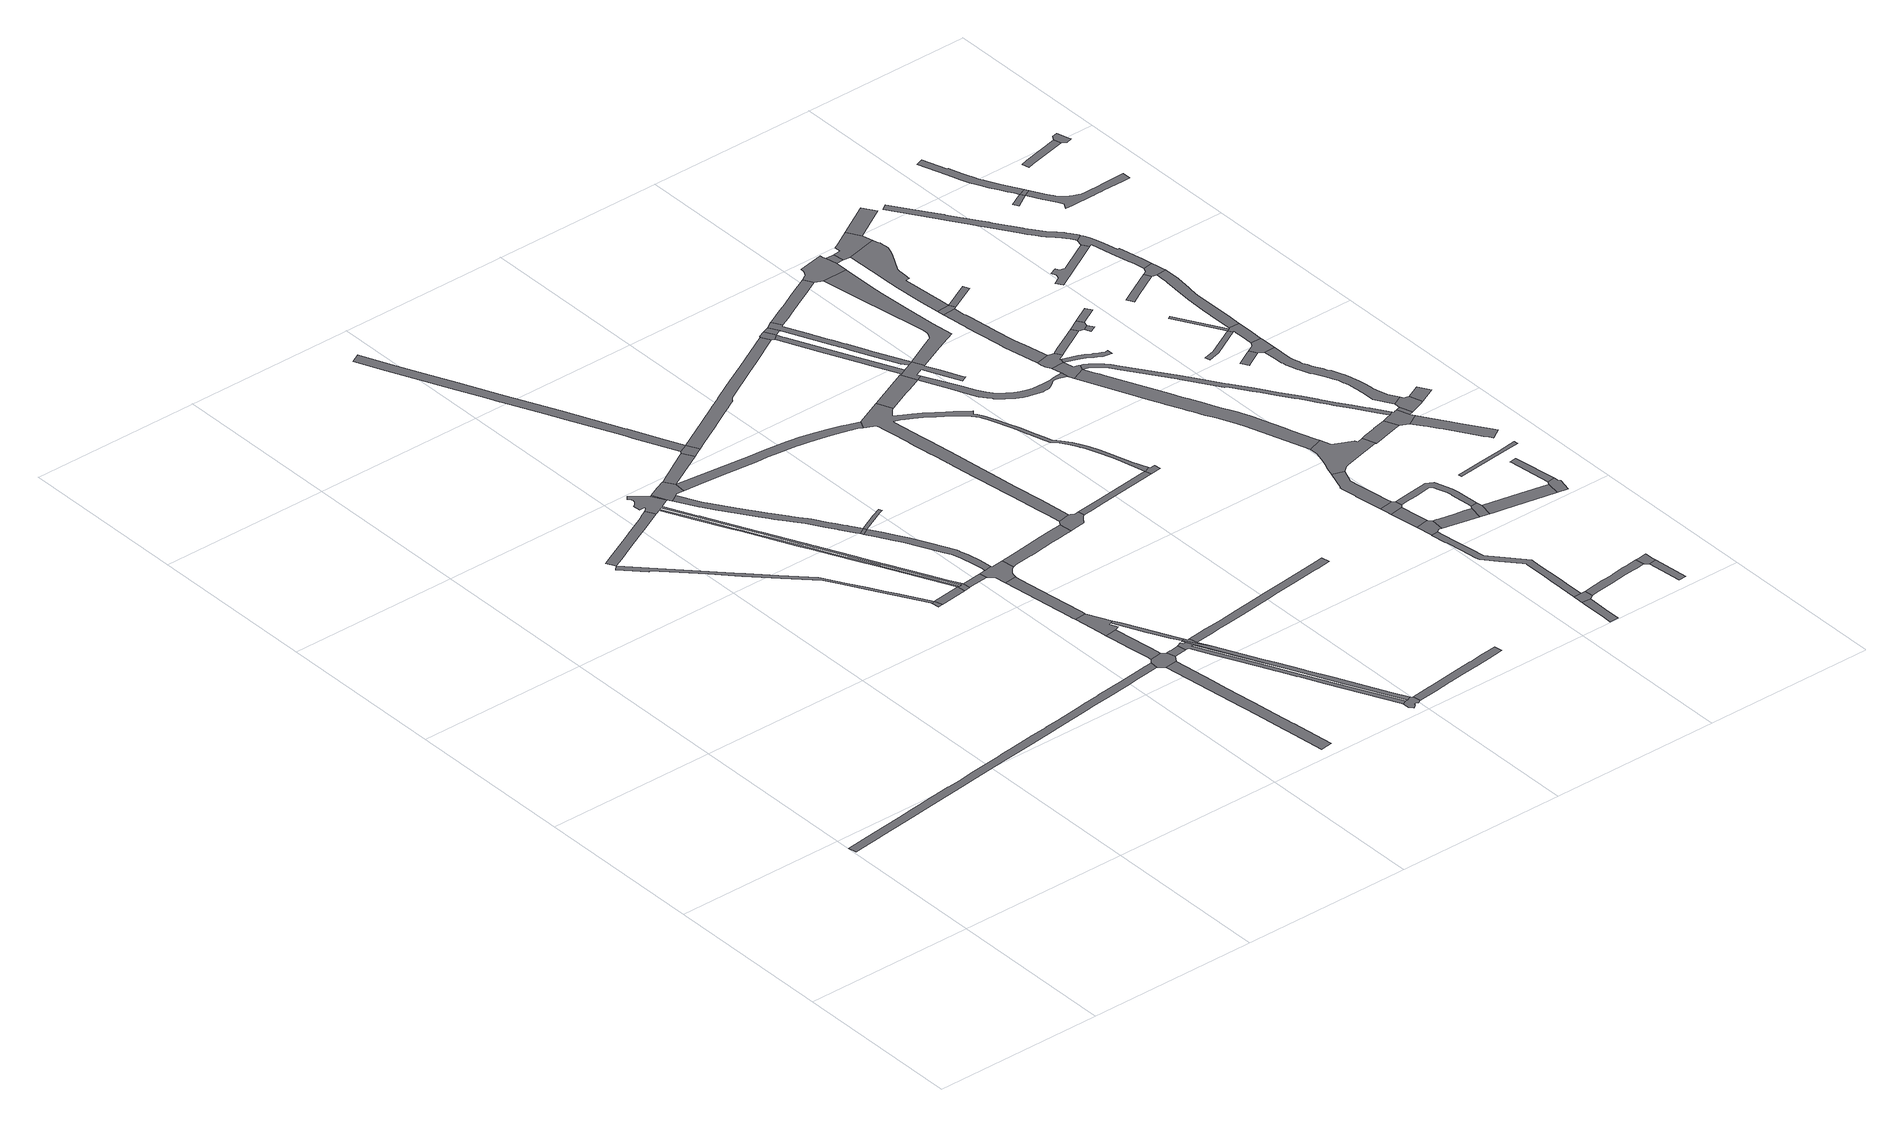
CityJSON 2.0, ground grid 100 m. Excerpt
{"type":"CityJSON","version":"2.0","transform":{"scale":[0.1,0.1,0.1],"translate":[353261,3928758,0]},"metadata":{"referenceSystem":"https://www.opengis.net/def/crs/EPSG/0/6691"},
"CityObjects":{
"road1":{"type":"Road","attributes":{"RoadStructureAttribute.sectionType":"1"},"geometry":[{"type":"MultiSurface","lod":"1","boundaries":[[[0,1,2,3,4,5,6,7,8,9,10,11,12,13,14,15,16,17,18,19,20,21,22,23,24,25,26,27,28,29,30,31,32,33,34,35,36,37,38,39,40,41,42,43,44,45,46,47,48,49]]]}]},
"road2":{"type":"Road","attributes":{"RoadStructureAttribute.sectionType":"1"},"geometry":[{"type":"MultiSurface","lod":"1","boundaries":[[[50,51,52,53,54,55,56,57,58,59,60,61,62,63,64,65,66]]]}]},
"road3":{"type":"Road","attributes":{"RoadStructureAttribute.sectionType":"1"},"geometry":[{"type":"MultiSurface","lod":"1","boundaries":[[[67,68,69,70,71,72,73,74,75,76,77,78,58,79,80,81,82,83,84,85,86,87,88,89,90,91,92,93]]]}]},
"road4":{"type":"Road","geometry":[{"type":"MultiSurface","lod":"1","boundaries":[[[93,94,95,96,67]]]}]},
"road5":{"type":"Road","geometry":[{"type":"MultiSurface","lod":"1","boundaries":[[[97,98,99,100]]]}]},
"road6":{"type":"Road","attributes":{"RoadStructureAttribute.sectionType":"1"},"geometry":[{"type":"MultiSurface","lod":"1","boundaries":[[[99,101,102,103,104,105,106,107,108,109,110,111,112,113,114,115,116,66,65,117,118,119,120,121,122,123,124,125,126,127,128,129,130,131,132,133,134,135,136,137,138,139,140,141,142,143,144,145,146,147,148,149,150,151,152,153,154,155,156,157,158,159,160,161,162,163,164,165,166,167,168,169,170,171,172,173,174,175,176,177,178,179,180,181,100]]]}]},
"road7":{"type":"Road","geometry":[{"type":"MultiSurface","lod":"1","boundaries":[[[182,183,98,97,184,185,186,187,188]]]}]},
"road8":{"type":"Road","attributes":{"RoadStructureAttribute.sectionType":"1"},"geometry":[{"type":"MultiSurface","lod":"1","boundaries":[[[96,189,190,130,67]]]}]},
"road9":{"type":"Road","attributes":{"RoadStructureAttribute.sectionType":"1"},"geometry":[{"type":"MultiSurface","lod":"1","boundaries":[[[191,192,193,194,195,196,197,198,199,200,201,202,203,204,205,206]]]}]},
"road10":{"type":"Road","attributes":{"RoadStructureAttribute.sectionType":"1"},"geometry":[{"type":"MultiSurface","lod":"1","boundaries":[[[207,208,209,210,211,212,213,214,215,216,217,218,219,220,221,222,223,224,225,226,227,185,184,228,229,230,231,232,233,234,235,236,237,238,239,240,241,242,243,244,245]]]}]},
"road11":{"type":"Road","geometry":[{"type":"MultiSurface","lod":"1","boundaries":[[[130,190,246,247,248,160,159,249,250,131]]]}]},
"road12":{"type":"Road","geometry":[{"type":"MultiSurface","lod":"1","boundaries":[[[251,252,253,0,49,200,199,254]]]}]},
"road13":{"type":"Road","attributes":{"RoadStructureAttribute.sectionType":"1"},"geometry":[{"type":"MultiSurface","lod":"1","boundaries":[[[255,256,257,258,259,253,252,260,261,262,263]]]}]},
"road14":{"type":"Road","attributes":{"RoadStructureAttribute.sectionType":"1"},"geometry":[{"type":"MultiSurface","lod":"1","boundaries":[[[264,265,266,248,247]]]}]},
"road15":{"type":"Road","attributes":{"RoadStructureAttribute.sectionType":"1"},"geometry":[{"type":"MultiSurface","lod":"1","boundaries":[[[267,268,269,270,271,272,273,182,188]]]}]},
"road16":{"type":"Road","geometry":[{"type":"MultiSurface","lod":"1","boundaries":[[[274,275,276,277,278,279,255,263,280]]]}]},
"road17":{"type":"Road","attributes":{"RoadStructureAttribute.sectionType":"1"},"geometry":[{"type":"MultiSurface","lod":"1","boundaries":[[[281,282,283,284,251,254,285,286]]]}]},
"road18":{"type":"Road","attributes":{"RoadStructureAttribute.sectionType":"1"},"geometry":[{"type":"MultiSurface","lod":"1","boundaries":[[[287,288,289,290,291,292,293,294,295,296,297,298,299,300,301,302,303,304,305,306,307,308,309,310,311,312,313]]]}]},
"road19":{"type":"Road","geometry":[{"type":"MultiSurface","lod":"1","boundaries":[[[245,244,314,315]]]}]},
"road20":{"type":"Road","attributes":{"RoadStructureAttribute.sectionType":"1"},"geometry":[{"type":"MultiSurface","lod":"1","boundaries":[[[277,316,317,318,319,320,321,322,323,324,325,326,327,278]]]}]},
"road21":{"type":"Road","attributes":{"RoadStructureAttribute.sectionType":"1"},"geometry":[{"type":"MultiSurface","lod":"1","boundaries":[[[314,328,329,330,331,332,333,334,335,336,337,338,339,340,341,342,343,344,345,346,347,348,349,350,315]]]}]},
"road22":{"type":"Road","attributes":{"RoadStructureAttribute.sectionType":"1"},"geometry":[{"type":"MultiSurface","lod":"1","boundaries":[[[351,352,353,354,355,276,275,356,357,358,359]]]}]},
"road23":{"type":"Road","geometry":[{"type":"MultiSurface","lod":"1","boundaries":[[[266,265,360,323,322,361,362,363,364,365,366,367,368,369,370,371,372,338,337]]]}]},
"road24":{"type":"Road","geometry":[{"type":"MultiSurface","lod":"1","boundaries":[[[351,373,374,375,376,377,352]]]}]},
"road25":{"type":"Road","geometry":[{"type":"MultiSurface","lod":"1","boundaries":[[[378,379,380,381,245,315]]]}]},
"road26":{"type":"Road","geometry":[{"type":"MultiSurface","lod":"1","boundaries":[[[312,268,267,382,383,313]]]}]},
"road27":{"type":"Road","attributes":{"RoadStructureAttribute.sectionType":"1"},"geometry":[{"type":"MultiSurface","lod":"1","boundaries":[[[384,385,386,387,388,389,390,391,392,393,394,395,396,397,398,399,281,286,400,401,402,403,404,405,406,407,408,409,410,411,412,413,414]]]}]},
"road28":{"type":"Road","attributes":{"RoadStructureAttribute.sectionType":"1"},"geometry":[{"type":"MultiSurface","lod":"1","boundaries":[[[394,415,416,417,418,419,420,421,422,423,424,425,373,351,426,427,428,395]]]}]},
"road29":{"type":"Road","geometry":[{"type":"MultiSurface","lod":"1","boundaries":[[[429,430,431,432,433,434,435,436,437,438,439,440,418,417,384,414]]]}]},
"road30":{"type":"Road","attributes":{"RoadStructureAttribute.sectionType":"1"},"geometry":[{"type":"MultiSurface","lod":"1","boundaries":[[[441,442,443,444,445,446,447,448,449,450,451,452,453,454,455,456,457,458,459,460,461,462,463,464,465,466,467,468,188,187]]]}]},
"road31":{"type":"Road","attributes":{"RoadStructureAttribute.sectionType":"1"},"geometry":[{"type":"MultiSurface","lod":"1","boundaries":[[[469,470,471,472,473,474,475,476,477,478,479,480,481,482,371,370]]]}]},
"road32":{"type":"Road","attributes":{"RoadStructureAttribute.sectionType":"1"},"geometry":[{"type":"MultiSurface","lod":"1","boundaries":[[[483,484,485,486,487,488,489,490,491,492,493,494,495,496,497,498,499,500,501,502,503,504,505,375,374]]]}]},
"road33":{"type":"Road","attributes":{"RoadStructureAttribute.sectionType":"1"},"geometry":[{"type":"MultiSurface","lod":"1","boundaries":[[[506,507,508,509,510,511,512,513,514,515,516,517,518,519,520,521,522,439,438]]]}]},
"road34":{"type":"Road","attributes":{"RoadStructureAttribute.sectionType":"1"},"geometry":[{"type":"MultiSurface","lod":"1","boundaries":[[[383,523,524,525,526,527,528,529,530,531,532,533,534,535,536,537,538,539,540,541,542,543,544,545,546,313]]]}]},
"road35":{"type":"Road","geometry":[{"type":"MultiSurface","lod":"1","boundaries":[[[547,548,549,550,551,478,477,552,553,554,555,556,557]]]}]},
"road36":{"type":"Road","attributes":{"RoadStructureAttribute.sectionType":"1"},"geometry":[{"type":"MultiSurface","lod":"1","boundaries":[[[558,559,560,561,562,563,564,547,557]]]}]},
"road37":{"type":"Road","attributes":{"RoadStructureAttribute.sectionType":"1"},"geometry":[{"type":"MultiSurface","lod":"1","boundaries":[[[565,566,567,568,569,570,571,572,573,574,575,576,577,578,579,580,581,582,583,584,585,586,587,588,589,590,591,592,593,594,595,596,597,457,456,598,599,600,601,602,603,604,605,606,607,608,609,610,611,612,613,614,615,616,617,618,619,620,621,622,623,624,625,626,627,551,550,628,629,630,631,632,633,634,635,636,637,638,639,640,641,642,643,644,645,646,647,648,649,650,651,652,653,654,655,656,657,658,659,660,661,662,663,664,665,666,667,668,562,669]]]}]},
"road38":{"type":"Road","geometry":[{"type":"MultiSurface","lod":"1","boundaries":[[[670,597,596,671,672,673,674,675]]]}]},
"road39":{"type":"Road","geometry":[{"type":"MultiSurface","lod":"1","boundaries":[[[676,677,537,536,678,679,680,681,682,683]]]}]},
"road40":{"type":"Road","geometry":[{"type":"MultiSurface","lod":"1","boundaries":[[[683,682,684,685]]]}]},
"road41":{"type":"Road","attributes":{"RoadStructureAttribute.sectionType":"1"},"geometry":[{"type":"MultiSurface","lod":"1","boundaries":[[[681,686,687,688,689,690,691,692,693,694,695,682]]]}]},
"road42":{"type":"Road","geometry":[{"type":"MultiSurface","lod":"1","boundaries":[[[562,561,696,697,698,669]]]}]},
"road43":{"type":"Road","attributes":{"RoadStructureAttribute.sectionType":"1"},"geometry":[{"type":"MultiSurface","lod":"1","boundaries":[[[699,700,701,702,703,704,705,706,707,708,709,710,711,712,713,714,715,716,717,718,719,720,721,722,723,685,684]]]}]},
"road44":{"type":"Road","geometry":[{"type":"MultiSurface","lod":"1","boundaries":[[[674,724,725,726,727,728,729,730,731,732,733,711,710,734,735,691,690,675]]]}]},
"road45":{"type":"Road","attributes":{"RoadStructureAttribute.sectionType":"1"},"geometry":[{"type":"MultiSurface","lod":"1","boundaries":[[[736,737,738,739,740,741,742]]]}]},
"road46":{"type":"Road","attributes":{"RoadStructureAttribute.sectionType":"1"},"geometry":[{"type":"MultiSurface","lod":"1","boundaries":[[[743,744,745,746,747,748,749,750,751,752,753,754,755,756,757,758,759,760,761,762,763,764,765,766,767,768,769,770,771,772,773,774,775,776,777,778,779,780,781,782,783,784,785,786,724,674]]]}]},
"road47":{"type":"Road","attributes":{"RoadStructureAttribute.sectionType":"1"},"geometry":[{"type":"MultiSurface","lod":"1","boundaries":[[[787,788,789,790,791,723,722,792,793,794,795,796,797,798]]]}]},
"road48":{"type":"Road","geometry":[{"type":"MultiSurface","lod":"1","boundaries":[[[799,800,801,802,803,736,742,804]]]}]},
"road49":{"type":"Road","attributes":{"RoadStructureAttribute.sectionType":"1"},"geometry":[{"type":"MultiSurface","lod":"1","boundaries":[[[805,806,807,808,809,810,811,812,813,814,815,816,817,818,819,801,800,820,821,822,823,824,825,826,827,828,829,830,831,832,833]]]}]},
"road50":{"type":"Road","geometry":[{"type":"MultiSurface","lod":"1","boundaries":[[[834,835,833,832,836,837,838,839]]]}]},
"road51":{"type":"Road","attributes":{"RoadStructureAttribute.sectionType":"1"},"geometry":[{"type":"MultiSurface","lod":"1","boundaries":[[[840,841,834,839,842,843]]]}]},
"road52":{"type":"Road","geometry":[{"type":"MultiSurface","lod":"1","boundaries":[[[844,840,843,845,846,847,848]]]}]},
"road53":{"type":"Road","attributes":{"RoadStructureAttribute.sectionType":"1"},"geometry":[{"type":"MultiSurface","lod":"1","boundaries":[[[849,850,851,852,853,854,855,856,857,858,859,860,861,862,863,711,733,864,865,866,867,868,869,870,871,872,873,874,875]]]}]},
"road54":{"type":"Road","attributes":{"RoadStructureAttribute.sectionType":"1"},"geometry":[{"type":"MultiSurface","lod":"1","boundaries":[[[847,876,877,878,879,880,881,882,883,884,885,886,887,888,889,848]]]}]},
"road55":{"type":"Road","attributes":{"RoadStructureAttribute.sectionType":"1"},"geometry":[{"type":"MultiSurface","lod":"1","boundaries":[[[890,891,892,893,894,895,896,897,898,899,900,901,902,903,904,799,804]]]}]},
"road56":{"type":"Road","attributes":{"function":"3","RoadStructureAttribute.sectionType":"1"},"geometry":[{"type":"MultiSurface","lod":"1","boundaries":[[[905,906,907,908,909,838,837,910,911]]]}]},
"road57":{"type":"Road","geometry":[{"type":"MultiSurface","lod":"1","boundaries":[[[912,913,914,915,916,917,918,919,920,921]]]}]},
"road58":{"type":"Road","attributes":{"RoadStructureAttribute.sectionType":"1"},"geometry":[{"type":"MultiSurface","lod":"1","boundaries":[[[922,923,924,925,926,927,928,929,930,846,845,931,932,933,934,935,936,937,938,939,940]]]}]},
"road59":{"type":"Road","geometry":[{"type":"MultiSurface","lod":"1","boundaries":[[[941,942,943,944,945,946,947,948,949,950,951,952,798,797,849,875]]]}]},
"road60":{"type":"Road","attributes":{"RoadStructureAttribute.sectionType":"1"},"geometry":[{"type":"MultiSurface","lod":"1","boundaries":[[[953,954,955,956,957,958,959,960,961,962,963,964,965,966,967,968,969,970,971,972,973,974,912,921]]]}]},
"road61":{"type":"Road","geometry":[{"type":"MultiSurface","lod":"1","boundaries":[[[922,940,905,911,975,976,977]]]}]},
"road62":{"type":"Road","geometry":[{"type":"MultiSurface","lod":"1","boundaries":[[[978,979,980,916,981,982,983,984,985,986,987,988,989,990,991,992,993,994,995,996,997,998,917,916,915,999,770,769,1000,1001,1002]]]}]},
"road63":{"type":"Road","geometry":[{"type":"MultiSurface","lod":"1","boundaries":[[[962,1003,1004,1005,963]]]}]},
"road64":{"type":"Road","geometry":[{"type":"MultiSurface","lod":"1","boundaries":[[[1006,1007,1008,1009,883,882,1010,1011,1012,1013,1014,1015,1016,1017,1018,1019,1020,1021,1022,1023,1024]]]}]},
"road65":{"type":"Road","attributes":{"RoadStructureAttribute.sectionType":"1"},"geometry":[{"type":"MultiSurface","lod":"1","boundaries":[[[1025,1026,1027,943,942]]]}]},
"road66":{"type":"Road","geometry":[{"type":"MultiSurface","lod":"1","boundaries":[[[1028,1029,1030,1031,1032,1033]]]}]},
"road67":{"type":"Road","geometry":[{"type":"MultiSurface","lod":"1","boundaries":[[[1034,1035,896,895,1028,1033,1036]]]}]},
"road68":{"type":"Road","attributes":{"RoadStructureAttribute.sectionType":"1"},"geometry":[{"type":"MultiSurface","lod":"1","boundaries":[[[1037,1038,1039,1040,1041,1042,920,919]]]}]},
"road69":{"type":"Road","attributes":{"RoadStructureAttribute.sectionType":"1"},"geometry":[{"type":"MultiSurface","lod":"1","boundaries":[[[1043,1044,1045,1046,1047,1048,1049,1050,1051,1052,1053,1054,1055,1056,1057,1058,1059,1060,1061,1062,1063,1064,1065,1066,1067,1068,1005,1004]]]}]},
"road70":{"type":"Road","geometry":[{"type":"MultiSurface","lod":"1","boundaries":[[[1003,1069,1070,1004]]]}]},
"road71":{"type":"Road","attributes":{"RoadStructureAttribute.sectionType":"1"},"geometry":[{"type":"MultiSurface","lod":"1","boundaries":[[[1001,1000,1071,1072,1073,1074,1075,1076,1077,1078,1079,1080,1081,1082,1083,1084,1024,1023,1085,1086,1087,1088,1089,1090,1091,1092,1093,1094,1095,1096,1097,1098,1099,1100,1101,1102,1103,1104,1105,1001,1106,1107,1108,1109,1110,1111,1112,1113,1114,1115,1116,1117,1118,1119,1120,1121,1122,1123,1124,1125,1126,1127,1128,1129,1130,1131,1132,1133,1134,1135,1136,1137,1138,1139,1140,1141,1142,1143,1144,1145,1146,1147,1148,1149,1150,1151,1152,1153,1154,1155,1156,1157,1158,1002]]]}]},
"road72":{"type":"Road","attributes":{"function":"3","RoadStructureAttribute.sectionType":"1"},"geometry":[{"type":"MultiSurface","lod":"1","boundaries":[[[976,1159,1160,1161,1162,1163,1164,1165,977]]]}]},
"road73":{"type":"Road","geometry":[{"type":"MultiSurface","lod":"1","boundaries":[[[1025,1062,1061,1166,1167,1168,1169,1170,1026]]]}]},
"road74":{"type":"Road","geometry":[{"type":"MultiSurface","lod":"1","boundaries":[[[1039,1171,1172,1173,1174,1040]]]}]},
"road75":{"type":"Road","geometry":[{"type":"MultiSurface","lod":"1","boundaries":[[[1175,1176,1172,1171]]]}]},
"road76":{"type":"Road","attributes":{"RoadStructureAttribute.sectionType":"1"},"geometry":[{"type":"MultiSurface","lod":"1","boundaries":[[[1016,1177,1178,1179,1180,1181,1182,1017]]]}]},
"road77":{"type":"Road","attributes":{"RoadStructureAttribute.sectionType":"1"},"geometry":[{"type":"MultiSurface","lod":"1","boundaries":[[[1183,1184,1174,1173]]]}]},
"road78":{"type":"Road","geometry":[{"type":"MultiSurface","lod":"1","boundaries":[[[1185,1163,1162,1186,1187,1188,1189]]]}]},
"road79":{"type":"Road","attributes":{"RoadStructureAttribute.sectionType":"1"},"geometry":[{"type":"MultiSurface","lod":"1","boundaries":[[[1190,1191,1192,1193,1194,1195,1196,1197]]]}]},
"road80":{"type":"Road","attributes":{"RoadStructureAttribute.sectionType":"1"},"geometry":[{"type":"MultiSurface","lod":"1","boundaries":[[[1198,1167,1166,1199]]]}]},
"road81":{"type":"Road","attributes":{"RoadStructureAttribute.sectionType":"1"},"geometry":[{"type":"MultiSurface","lod":"1","boundaries":[[[1200,1201,1202,1203,1185,1189]]]}]},
"road82":{"type":"Road","geometry":[{"type":"MultiSurface","lod":"1","boundaries":[[[1204,1205,1206,1207,1208,1135,1134,1209,1210,1179,1178,1211]]]}]},
"road83":{"type":"Road","geometry":[{"type":"MultiSurface","lod":"1","boundaries":[[[1212,1213,1214,1215,1216,1217]]]}]},
"road84":{"type":"Road","attributes":{"RoadStructureAttribute.sectionType":"1"},"geometry":[{"type":"MultiSurface","lod":"1","boundaries":[[[1218,1219,1220,1221,1222,1223]]]}]},
"road85":{"type":"Road","attributes":{"RoadStructureAttribute.sectionType":"1"},"geometry":[{"type":"MultiSurface","lod":"1","boundaries":[[[1224,1225,1206,1205,1226,1227]]]}]},
"road86":{"type":"Road","attributes":{"RoadStructureAttribute.sectionType":"1"},"geometry":[{"type":"MultiSurface","lod":"1","boundaries":[[[1228,1229,1230,1231,1232,1233,1234,1235,1236,1237,1238,1239,1240,1241,1204,1211]]]}]},
"road87":{"type":"Road","attributes":{"RoadStructureAttribute.sectionType":"1"},"geometry":[{"type":"MultiSurface","lod":"1","boundaries":[[[1242,1243,1244,1245,1246,1247,1248,1249,1250,1251,1252,1253,1254,1255,1256,1257,1258,1259,1260,1261,1262,1263,1264,1265,1266,1267,1268,1269,1270,1271,1272,1273,1274,1275,1276,1277,1278,1279,1280,1281,1282,1283,1284,1285,1286,1287,1288,1289,1290,1291,1292,1293]]]}]},
"road88":{"type":"Road","geometry":[{"type":"MultiSurface","lod":"1","boundaries":[[[1292,1294,1295,1296,1297,1212,1217,1293]]]}]},
"road89":{"type":"Road","geometry":[{"type":"MultiSurface","lod":"1","boundaries":[[[1226,1298,1299,1300,1301,1302,1303,1266,1265,1304,1227]]]}]},
"road90":{"type":"Road","attributes":{"RoadStructureAttribute.sectionType":"1"},"geometry":[{"type":"MultiSurface","lod":"1","boundaries":[[[1305,1306,1307,1308,1309,1223]]]}]},
"road91":{"type":"Road","geometry":[{"type":"MultiSurface","lod":"1","boundaries":[[[1310,1311,1312,1313,1305,1223,1222,1314,1315,1316,1296,1295]]]}]},
"road92":{"type":"Road","attributes":{"RoadStructureAttribute.sectionType":"1"},"geometry":[{"type":"MultiSurface","lod":"1","boundaries":[[[1317,1318,1319,1320,1321,1322,1323,1324,1325,1326,1327,1328]]]}]},
"road93":{"type":"Road","attributes":{"RoadStructureAttribute.sectionType":"1"},"geometry":[{"type":"MultiSurface","lod":"1","boundaries":[[[1329,1330,1331,1332,1333,1334]]]}]},
"road94":{"type":"Road","attributes":{"RoadStructureAttribute.sectionType":"1"},"geometry":[{"type":"MultiSurface","lod":"1","boundaries":[[[1335,1336,1302,1301,1337,1338]]]}]},
"road95":{"type":"Road","attributes":{"RoadStructureAttribute.sectionType":"1"},"geometry":[{"type":"MultiSurface","lod":"1","boundaries":[[[1339,1340,1341,1342,1343,1344,1345,1346,1347,1348,1349,1350,1351,1352,1353,1354,1355,1356,1357,1358,1359,1360,1361,1362,1363,1364,1365,1366,1367,1368,1369,1370,1371,1372,1373,1374,1375,1376,1377,1378,1379,1380,1381,1382,1383,1384]]]}]},
"road96":{"type":"Road","attributes":{"RoadStructureAttribute.sectionType":"1"},"geometry":[{"type":"MultiSurface","lod":"1","boundaries":[[[1385,1386,1387,1388,1389,1390,1391,1392,1313,1312,1393,1394,1395,1396,1397,1398,1399,1400,1401,1402,1403]]]}]},
"road97":{"type":"Road","geometry":[{"type":"MultiSurface","lod":"1","boundaries":[[[1404,1405,1406,1407,1408,1329,1334,1385,1403]]]}]},
"road98":{"type":"Road","geometry":[{"type":"MultiSurface","lod":"1","boundaries":[[[1361,1317,1328,1409,1410,1411,1412,1413,1407,1406,1414,1415,1416,1417,1418,1419,1420,1421,1422,1362]]]}]},
"road99":{"type":"Road","attributes":{"RoadStructureAttribute.sectionType":"1"},"geometry":[{"type":"MultiSurface","lod":"1","boundaries":[[[1423,1424,1425,1426,1427,1428,1429,1430,1431,1432,1433,1434,1435,1436,1437,1438,1439,1440,1441,1442,1443,1444,1445]]]}]},
"road100":{"type":"Road","geometry":[{"type":"MultiSurface","lod":"1","boundaries":[[[1446,1434,1433,1447]]]}]},
"road101":{"type":"Road","attributes":{"RoadStructureAttribute.sectionType":"1"},"geometry":[{"type":"MultiSurface","lod":"1","boundaries":[[[1448,1449,1450,1451,1452,1453,1454,1455,1456,1457,1458,1459,1460,1461,1462,1463,1446,1447,1433,1464,1465,1447,1466,1467,1468,1469,1470,1471,1472,1473,1474,1475,1476,1477,1478,1479]]]}]},
"road102":{"type":"Road","attributes":{"RoadStructureAttribute.sectionType":"1"},"geometry":[{"type":"MultiSurface","lod":"1","boundaries":[[[1480,1481,1482,1483,1484,1485]]]}]},
"road103":{"type":"Road","geometry":[{"type":"MultiSurface","lod":"1","boundaries":[[[1484,1486,1487,1488,1489,1490,1491,1485]]]}]}
},
"vertices":[
[2202,1197,0],[2141,1190,0],[2131,1189,0],[1993,1170,0],[1819,1149,0],[1817,1149,0],[1713,1135,0],[1709,1134,0],[1639,1125,0],[1581,1118,0],[1556,1115,0],[1539,1112,0],[1441,1100,0],[1439,1100,0],[1340,1088,0],[1175,1067,0],[1168,1066,0],[1114,1059,0],[1094,1056,0],[913,1033,0],[806,1019,0],[731,1010,0],[729,1010,0],[551,987,0],[519,983,0],[463,976,0],[372,965,0],[186,940,0],[110,930,0],[5,917,0],[12,869,0],[191,892,0],[195,893,0],[381,917,0],[561,940,0],[742,963,0],[922,986,0],[1102,1009,0],[1120,1011,0],[1282,1032,0],[1459,1054,0],[1480,1057,0],[1705,1085,0],[1722,1087,0],[1819,1100,0],[1827,1101,0],[1999,1123,0],[2066,1132,0],[2122,1140,0],[2198,1148,0],
[1080,3808,0],[1071,3803,0],[955,3744,0],[950,3742,0],[908,3721,0],[829,3681,0],[716,3625,0],[682,3608,0],[707,3557,0],[765,3585,0],[858,3632,0],[970,3688,0],[1033,3720,0],[1099,3752,0],[1112,3759,0],[1150,3778,0],[1122,3833,0],
[1721,2303,0],[1621,2475,0],[1592,2526,0],[1544,2610,0],[1482,2716,0],[1420,2825,0],[1413,2836,0],[1272,2978,0],[1155,3095,0],[1146,3105,0],[970,3286,0],[821,3441,0],[682,3532,0],[798,3412,0],[805,3417,0],[910,3310,0],[1011,3208,0],[1129,3086,0],[1130,3085,0],[1266,2947,0],[1376,2835,0],[1396,2819,0],[1407,2810,0],[1461,2717,0],[1534,2590,0],[1700,2301,0],[1702,2297,0],
[1707,2253,0],[1734,2257,0],[1735,2257,0],
[1272,3839,0],[1235,3918,0],[1230,3915,0],[1270,3838,0],
[1139,3988,0],[1123,3968,0],[1136,3952,0],[1139,3942,0],[1138,3928,0],[1128,3916,0],[1117,3906,0],[1116,3906,0],[1109,3903,0],[1112,3858,0],[1138,3860,0],[1142,3859,0],[1144,3857,0],[1144,3850,0],[1141,3846,0],[1130,3837,0],[1183,3795,0],[1274,3605,0],[1340,3468,0],[1358,3429,0],[1375,3395,0],[1420,3302,0],[1434,3274,0],[1514,3106,0],[1545,3042,0],[1593,2940,0],[1598,2930,0],[1650,2823,0],[1704,2714,0],[1891,2324,0],[1903,2328,0],[1715,2714,0],[1713,2718,0],[1656,2834,0],[1607,2934,0],[1602,2944,0],[1559,3036,0],[1526,3103,0],[1442,3278,0],[1427,3311,0],[1384,3400,0],[1367,3434,0],[1348,3472,0],[1283,3609,0],[1192,3799,0],[1205,3805,0],[1286,3637,0],[1295,3619,0],[1436,3323,0],[1437,3321,0],[1539,3108,0],[1543,3101,0],[1546,3093,0],[1567,3049,0],[1578,3027,0],[1663,2848,0],[1672,2830,0],[1728,2714,0],[1915,2329,0],[1926,2334,0],[1890,2409,0],[1845,2504,0],[1743,2713,0],[1737,2725,0],[1723,2753,0],[1687,2829,0],[1684,2836,0],[1671,2863,0],[1597,3018,0],[1579,3054,0],[1569,3075,0],[1557,3100,0],[1546,3123,0],[1451,3322,0],[1449,3327,0],[1445,3334,0],[1309,3618,0],[1306,3625,0],[1305,3627,0],[1298,3642,0],[1216,3811,0],
[1357,3973,0],[1301,3949,0],[1285,3815,0],[1332,3842,0],[1340,3849,0],[1387,3845,0],[1392,3914,0],
[1755,2259,0],[1897,2277,0],
[2435,81,0],[2404,335,0],[2404,336,0],[2381,517,0],[2370,603,0],[2367,621,0],[2346,783,0],[2335,884,0],[2305,1126,0],[2235,1120,0],[2299,610,0],[2301,592,0],[2311,514,0],[2329,375,0],[2344,256,0],[2366,73,0],
[1819,3083,0],[1815,3090,0],[1802,3109,0],[1781,3143,0],[1762,3173,0],[1713,3249,0],[1704,3263,0],[1675,3302,0],[1654,3331,0],[1646,3341,0],[1592,3414,0],[1591,3416,0],[1581,3431,0],[1555,3470,0],[1546,3482,0],[1525,3513,0],[1498,3551,0],[1497,3553,0],[1409,3691,0],[1399,3706,0],[1388,3726,0],[1356,3689,0],[1365,3673,0],[1366,3672,0],[1372,3661,0],[1402,3616,0],[1473,3508,0],[1525,3432,0],[1556,3387,0],[1571,3367,0],[1609,3315,0],[1630,3286,0],[1667,3237,0],[1723,3147,0],[1756,3095,0],[1761,3087,0],[1806,3015,0],[1819,2995,0],[1858,3020,0],
[1907,2279,0],[1935,2283,0],[1929,2328,0],[1920,2324,0],[1904,2321,0],
[2316,1213,0],[2292,1230,0],[2222,1222,0],[2329,1163,0],
[2183,1523,0],[2191,1461,0],[2195,1431,0],[2206,1348,0],[2219,1249,0],[2283,1299,0],[2278,1332,0],[2267,1420,0],[2252,1532,0],
[1956,2286,0],[2055,2298,0],[2049,2344,0],
[1623,4041,0],[1587,4106,0],[1493,4051,0],[1428,4014,0],[1419,4009,0],[1373,3982,0],[1359,3974,0],
[2258,1589,0],[2271,1595,0],[2291,1604,0],[2227,1738,0],[2157,1729,0],[2177,1572,0],[2279,1545,0],
[2399,1225,0],[2379,1222,0],[2347,1217,0],[2339,1216,0],[2361,1168,0],[2407,1176,0],
[1584,4293,0],[1566,4336,0],[1519,4442,0],[1512,4457,0],[1367,4779,0],[1259,5017,0],[1243,5053,0],[1209,5128,0],[1132,5299,0],[1056,5467,0],[981,5633,0],[906,5800,0],[853,5771,0],[929,5601,0],[1004,5437,0],[1075,5279,0],[1155,5101,0],[1186,5033,0],[1188,5030,0],[1226,4946,0],[1289,4805,0],[1339,4695,0],[1465,4418,0],[1476,4393,0],[1489,4361,0],[1595,4120,0],[1650,4144,0],
[1828,2980,0],[1868,3004,0],
[2226,1750,0],[2224,1766,0],[2222,1779,0],[2188,2038,0],[2170,2179,0],[2168,2194,0],[2168,2207,0],[2097,2198,0],[2133,1915,0],[2152,1769,0],[2153,1760,0],[2155,1745,0],
[1864,2922,0],[1908,2845,0],[1935,2796,0],[1978,2711,0],[2034,2596,0],[2051,2561,0],[2067,2503,0],[2081,2425,0],[2087,2379,0],[2090,2349,0],[2134,2359,0],[2126,2433,0],[2112,2511,0],[2101,2551,0],[2098,2562,0],[2095,2576,0],[2032,2710,0],[1983,2807,0],[1950,2865,0],[1909,2939,0],[1878,2988,0],[1878,2989,0],[1869,3003,0],
[2445,1248,0],[2459,1254,0],[2446,1283,0],[2364,1454,0],[2308,1569,0],[2342,1447,0],[2356,1418,0],[2376,1376,0],[2413,1298,0],
[2088,2271,0],[2169,2217,0],[2171,2227,0],[2175,2239,0],[2180,2249,0],[2186,2257,0],[2191,2261,0],[2199,2270,0],[2204,2273,0],[2209,2277,0],[2218,2282,0],[2208,2359,0],[2135,2350,0],
[2528,1117,0],[2494,1188,0],[2481,1235,0],[2472,1234,0],[2469,1234,0],
[2009,3072,0],[2034,3083,0],[2026,3100,0],[1971,3074,0],
[1657,4060,0],[1687,4076,0],
[2958,127,0],[2830,392,0],[2683,698,0],[2639,790,0],[2635,798,0],[2607,856,0],[2450,1182,0],[2460,1183,0],[2465,1184,0],[2469,1175,0],[2640,817,0],[2448,1224,0],[2433,1222,0],[2429,1229,0],[2425,1238,0],[2424,1237,0],[2424,1179,0],[2427,1171,0],[2484,1053,0],[2541,935,0],[2624,763,0],[2628,756,0],[2643,723,0],[2674,659,0],[2681,643,0],[2685,635,0],[2737,527,0],[2745,510,0],[2842,308,0],[2930,124,0],[2933,118,0],
[2682,729,0],[2825,430,0],[2970,128,0],[2995,141,0],[2952,231,0],[2813,522,0],[2751,651,0],[2744,667,0],[2680,800,0],[2650,863,0],[2623,921,0],[2439,1245,0],[2438,1244,0],[2445,1231,0],
[2933,74,0],[2942,68,0],[2952,55,0],[2973,71,0],[2972,75,0],[2974,79,0],[2980,81,0],[2994,82,0],[2997,76,0],[3017,85,0],[3011,133,0],[3000,132,0],
[1473,3839,0],[1656,3824,0],[1829,3809,0],[1897,3804,0],[1939,3800,0],[2072,3785,0],[2084,3783,0],[2142,3774,0],[2206,3760,0],[2280,3745,0],[2370,3720,0],[2373,3719,0],[2381,3716,0],[2400,3709,0],[2423,3698,0],[2425,3697,0],[2449,3745,0],[2380,3769,0],[2364,3774,0],[2352,3779,0],[2280,3800,0],[2220,3816,0],[2134,3835,0],[2069,3846,0],[2060,3847,0],[1926,3861,0],[1875,3866,0],[1836,3869,0],
[2232,2286,0],[2240,2288,0],[2347,2301,0],[2352,2301,0],[2368,2303,0],[2505,2323,0],[2563,2330,0],[2577,2332,0],[2640,2340,0],[2629,2414,0],[2552,2404,0],[2487,2396,0],[2356,2379,0],[2315,2373,0],
[2514,1191,0],[2612,1203,0],[2649,1208,0],[2718,1216,0],[2826,1230,0],[3008,1253,0],[3026,1256,0],[3064,1261,0],[3191,1276,0],[3350,1297,0],[3371,1300,0],[3451,1309,0],[3444,1358,0],[3374,1349,0],[3149,1320,0],[3022,1304,0],[3003,1302,0],[3001,1301,0],[2822,1278,0],[2711,1264,0],[2643,1256,0],[2599,1251,0],[2557,1246,0],
[3131,99,0],[3235,112,0],[3240,113,0],[3336,126,0],[3441,139,0],[3516,148,0],[3558,154,0],[3609,160,0],[3603,209,0],[3549,202,0],[3510,197,0],[3473,192,0],[3431,186,0],[3422,185,0],[3328,173,0],[3153,151,0],[3127,147,0],
[1729,4100,0],[1838,4160,0],[1842,4162,0],[1924,4208,0],[1971,4234,0],[2030,4267,0],[2037,4271,0],[2079,4294,0],[2083,4301,0],[2091,4313,0],[2094,4315,0],[2307,4433,0],[2378,4473,0],[2570,4581,0],[2543,4633,0],[2423,4567,0],[2304,4503,0],[2180,4436,0],[2062,4373,0],[2043,4362,0],[2033,4356,0],[1958,4315,0],[1949,4310,0],[1768,4209,0],
[2773,2443,0],[2746,2440,0],[2729,2451,0],[2721,2456,0],[2649,2442,0],[2685,2347,0],[2732,2352,0],[2759,2390,0],[2765,2396,0],[2768,2400,0],[2778,2404,0],
[2797,2407,0],[2839,2413,0],[2920,2424,0],[3266,2468,0],[3257,2505,0],[3238,2503,0],[2917,2462,0],
[3258,2612,0],[3256,2617,0],[3202,2792,0],[3181,2849,0],[3181,2851,0],[3162,2889,0],[3141,2931,0],[3107,2979,0],[3077,3012,0],[3068,3043,0],[3042,3127,0],[3024,3192,0],[2999,3267,0],[2983,3316,0],[2964,3365,0],[2956,3382,0],[2948,3403,0],[2935,3421,0],[2922,3437,0],[2940,3458,0],[2863,3519,0],[2832,3540,0],[2788,3570,0],[2737,3607,0],[2691,3635,0],[2653,3656,0],[2603,3684,0],[2607,3689,0],[2613,3696,0],[2623,3709,0],[2635,3720,0],[2650,3732,0],[2611,3818,0],[2489,3666,0],[2490,3662,0],[2490,3659,0],[2492,3645,0],[2494,3633,0],[2502,3566,0],[2516,3464,0],[2517,3451,0],[2522,3411,0],[2533,3333,0],[2533,3328,0],[2536,3307,0],[2540,3279,0],[2548,3215,0],[2551,3193,0],[2551,3189,0],[2557,3146,0],[2558,3140,0],[2575,3005,0],[2578,2987,0],[2580,2967,0],[2590,2895,0],[2604,2787,0],[2607,2759,0],[2615,2703,0],[2618,2681,0],[2622,2651,0],[2632,2567,0],[2639,2514,0],[2643,2482,0],[2698,2642,0],[2676,2814,0],[2661,2937,0],[2643,3083,0],[2627,3210,0],[2605,3396,0],[2598,3449,0],[2575,3636,0],[2575,3644,0],[2587,3639,0],[2623,3626,0],[2634,3620,0],[2671,3601,0],[2714,3574,0],[2765,3537,0],[2835,3490,0],[2841,3486,0],[2848,3481,0],[2861,3470,0],[2881,3451,0],[2902,3426,0],[2918,3408,0],[2929,3392,0],[2936,3374,0],[2944,3356,0],[2963,3309,0],[2987,3236,0],[3002,3189,0],[3018,3132,0],[3021,3121,0],[3048,3034,0],[3058,3001,0],[3090,2965,0],[3122,2920,0],[3142,2879,0],[3145,2872,0],[3152,2859,0],[3160,2842,0],[3181,2785,0],[3207,2704,0],[3222,2644,0],[3292,2517,0],
[2807,3906,0],[2786,3792,0],[2814,3805,0],[2886,3837,0],[2902,3844,0],[2864,3932,0],
[2546,4642,0],[2548,4636,0],[2576,4582,0],[2578,4580,0],[2582,4579,0],[2586,4575,0],[2617,4599,0],[2586,4660,0],
[2654,4616,0],[2624,4675,0],
[2592,4561,0],[2690,4344,0],[2792,4122,0],[2804,4096,0],[2876,3937,0],[2909,3952,0],[2785,4222,0],[2710,4387,0],[2635,4553,0],[2630,4567,0],
[3332,2476,0],[3327,2514,0],[3295,2510,0],
[2656,4611,0],[2661,4599,0],[2702,4508,0],[2756,4390,0],[2777,4343,0],[2783,4331,0],[2789,4316,0],[2799,4295,0],[2817,4256,0],[2875,4128,0],[2930,4007,0],[2953,3972,0],[2982,3985,0],[2884,4200,0],[2882,4207,0],[2834,4312,0],[2831,4318,0],[2804,4377,0],[2785,4420,0],[2770,4453,0],[2757,4483,0],[2754,4489,0],[2687,4637,0],[2697,4643,0],[2667,4701,0],
[2937,3862,0],[2927,3882,0],[2976,3904,0],[3033,3778,0],[3071,3694,0],[3102,3710,0],[3099,3716,0],[3045,3838,0],[3008,3918,0],[3012,3919,0],[2947,3969,0],[2938,3965,0],
[4186,227,0],[4186,205,0],[4185,56,0],[4185,7,0],[4237,7,0],[4237,84,0],[4238,221,0],
[2964,3705,0],[2969,3695,0],[3015,3589,0],[3041,3535,0],[3066,3500,0],[3085,3479,0],[3087,3476,0],[3108,3456,0],[3130,3437,0],[3152,3422,0],[3173,3408,0],[3207,3389,0],[3231,3383,0],[3247,3378,0],[3276,3372,0],[3315,3365,0],[3336,3366,0],[3345,3366,0],[3358,3369,0],[3376,3377,0],[3389,3386,0],[3401,3395,0],[3414,3404,0],[3425,3406,0],[3441,3406,0],[3461,3401,0],[3495,3388,0],[3491,3432,0],[3435,3426,0],[3412,3421,0],[3369,3418,0],[3329,3417,0],[3295,3422,0],[3264,3428,0],[3232,3439,0],[3201,3452,0],[3166,3473,0],[3135,3496,0],[3116,3516,0],[3106,3531,0],[3095,3546,0],[3068,3593,0],[3036,3664,0],[2999,3744,0],
[2916,4828,0],[2804,4770,0],[2794,4765,0],[2752,4743,0],[2676,4704,0],[2756,4673,0],[2792,4692,0],[2896,4746,0],[2950,4774,0],[3052,4828,0],[3056,4830,0],[3028,4885,0],
[4259,292,0],[4233,289,0],[4187,289,0],[4186,248,0],[4186,234,0],[4265,242,0],
[4003,1068,0],[4005,1057,0],[4018,960,0],[4030,867,0],[4035,842,0],[4101,767,0],[4179,679,0],[4191,664,0],[4190,660,0],[4190,637,0],[4189,537,0],[4188,460,0],[4188,430,0],[4188,413,0],[4188,390,0],[4233,378,0],[4233,460,0],[4233,494,0],[4233,539,0],[4232,629,0],[4233,673,0],[4108,819,0],[4104,823,0],[4073,857,0],[4062,935,0],[4048,1041,0],[4037,1124,0],[4032,1163,0],[3990,1158,0],
[3978,1256,0],[3990,1160,0],[4046,1176,0],[4066,1172,0],[4076,1252,0],[4056,1274,0],
[3953,1430,0],[3964,1357,0],[4046,1346,0],[4032,1442,0],
[3949,1460,0],[4046,1458,0],[4039,1498,0],[4023,1510,0],[3944,1499,0],
[3101,4810,0],[3114,4725,0],[3122,4673,0],[3150,4497,0],[3154,4473,0],[3175,4337,0],[3185,4275,0],[3203,4163,0],[3205,4145,0],[3204,4126,0],[3200,4113,0],[3193,4100,0],[3184,4086,0],[3172,4081,0],[3097,4043,0],[3166,3990,0],[3211,4010,0],[3248,4026,0],[3252,4028,0],[3257,4031,0],[3293,4045,0],[3278,4179,0],[3263,4379,0],[3253,4541,0],[3250,4581,0],[3249,4783,0],[3249,4811,0],
[4018,1544,0],[4009,1608,0],[3996,1701,0],[3991,1734,0],[3986,1770,0],[3984,1785,0],[4016,1865,0],[3951,1887,0],[3911,1769,0],[3907,1768,0],[3909,1758,0],[3920,1665,0],[3920,1663,0],[3936,1558,0],
[4315,248,0],[4405,259,0],[4509,274,0],[4567,281,0],[4586,283,0],[4637,290,0],[4630,341,0],[4581,334,0],[4565,332,0],[4539,329,0],[4464,319,0],[4456,318,0],[4412,312,0],[4386,309,0],[4333,302,0],
[4292,1210,0],[4255,1218,0],[4200,1229,0],[4111,1245,0],[4098,1248,0],[4158,1153,0],[4276,1129,0],
[3456,3576,0],[3458,3552,0],[3462,3525,0],[3478,3493,0],[3556,3498,0],[3564,3525,0],[3557,3527,0],[3596,3549,0],[3575,3587,0],[3538,3594,0],
[4345,1234,0],[4334,1364,0],[4330,1404,0],[4309,1466,0],[4295,1505,0],[4255,1527,0],[4208,1521,0],[4144,1512,0],[4055,1500,0],[4084,1464,0],[4148,1473,0],[4200,1481,0],[4243,1486,0],[4262,1475,0],[4276,1437,0],[4290,1396,0],[4293,1370,0],[4294,1361,0],[4307,1230,0],
[3249,4886,0],[3251,4886,0],[3236,4954,0],[3231,4971,0],[3229,4989,0],[3081,4958,0],[3079,4938,0],[3073,4921,0],[3066,4911,0],[3064,4908,0],[3063,4907,0],[3054,4899,0],
[3533,3616,0],[3507,3745,0],[3501,3775,0],[3493,3815,0],[3476,3924,0],[3474,3941,0],[3455,4094,0],[3450,4127,0],[3449,4138,0],[3444,4204,0],[3368,4198,0],[3373,4147,0],[3373,4146,0],[3377,4109,0],[3380,4086,0],[3383,4058,0],[3386,4031,0],[3394,3965,0],[3394,3964,0],[3395,3953,0],[3412,3828,0],[3417,3788,0],
[4313,1122,0],[4332,1118,0],[4349,1200,0],
[3598,3428,0],[3569,3435,0],[3567,3447,0],[3642,3468,0],[3668,3453,0],[3705,3433,0],[3733,3417,0],[3745,3411,0],[3760,3405,0],[3777,3402,0],[3789,3403,0],[3795,3403,0],[3794,3435,0],[3778,3434,0],[3769,3436,0],[3759,3440,0],[3748,3445,0],[3721,3461,0],[3717,3463,0],[3684,3481,0],[3655,3497,0],[3494,3432,0],[3509,3356,0],[3591,3391,0],[3605,3425,0],
[3459,4212,0],[3441,4248,0],[3365,4241,0],
[4012,2072,0],[3991,2001,0],[3981,1974,0],[3968,1937,0],[4049,1893,0],[4067,1898,0],[4173,1926,0],[4197,1934,0],[4208,1936,0],[4291,1958,0],[4296,1950,0],[4271,2032,0],[4235,2021,0],[4233,2020,0],[4226,2038,0],[4182,2059,0],[4118,2090,0],[4097,2151,0],[4013,2123,0],
[3293,4888,0],[3286,4954,0],[3280,4954,0],
[4660,271,0],[4682,66,0],[4683,67,0],[4727,71,0],[4720,140,0],[4705,276,0],
[4703,350,0],[4651,343,0],[4703,298,0],
[3631,3569,0],[3743,3632,0],[3793,3659,0],[3772,3697,0],[3700,3657,0],[3613,3609,0],
[3437,4298,0],[3436,4299,0],[3417,4552,0],[3442,4552,0],[3443,4591,0],[3445,4623,0],[3445,4630,0],[3447,4642,0],[3449,4650,0],[3452,4657,0],[3511,4768,0],[3524,4796,0],[3530,4812,0],[3533,4825,0],[3534,4843,0],[3532,4869,0],[3529,4884,0],[3524,4896,0],[3517,4926,0],[3337,4884,0],[3337,4874,0],[3341,4725,0],[3344,4580,0],[3345,4527,0],[3353,4389,0],[3356,4353,0],
[3618,4294,0],[3600,4329,0],
[3547,3265,0],[3647,3031,0],[3674,2971,0],[3708,2895,0],[3710,2889,0],[3750,2802,0],[3760,2780,0],[3775,2747,0],[3801,2689,0],[3820,2653,0],[3830,2633,0],[3867,2554,0],[3889,2491,0],[3936,2350,0],[4088,2180,0],[4046,2305,0],[4032,2349,0],[4008,2421,0],[3996,2459,0],[3973,2529,0],[3958,2575,0],[3950,2592,0],[3943,2606,0],[3935,2626,0],[3925,2645,0],[3904,2688,0],[3880,2742,0],[3858,2791,0],[3836,2840,0],[3833,2848,0],[3814,2890,0],[3788,2948,0],[3640,3279,0],[3630,3303,0],[3619,3327,0],[3630,3376,0],[3651,3362,0],[3668,3348,0],[3682,3335,0],[3686,3329,0],[3700,3312,0],[3709,3299,0],[3726,3277,0],[3900,3020,0],[3905,3012,0],[4031,2813,0],[4038,2817,0],[4043,2809,0],[4060,2784,0],[4117,2699,0],[4141,2663,0],[4187,2594,0],[4238,2518,0],[4252,2496,0],[4275,2459,0],[4302,2418,0],[4337,2362,0],[4348,2346,0],[4393,2277,0],[4395,2274,0],[4456,2179,0],[4471,2155,0],[4496,2117,0],[4508,2099,0],[4532,2115,0],[4469,2212,0],[4465,2218,0],[4418,2290,0],[4371,2361,0],[4326,2433,0],[4322,2438,0],[4276,2510,0],[4275,2511,0],[4210,2610,0],[4156,2691,0],[4140,2715,0],[4067,2825,0],[4056,2842,0],[3984,2950,0],[3927,3037,0],[3752,3295,0],[3726,3331,0],[3716,3343,0],[3705,3356,0],[3690,3371,0],[3672,3386,0],[3644,3405,0],[3621,3418,0],
[4359,1112,0],[4392,1104,0],[4409,1101,0],[4708,1045,0],[4723,1127,0],[4562,1158,0],[4464,1177,0],
[3502,4989,0],[3456,5067,0],[3361,5011,0],[3332,4994,0],[3333,4959,0],
[3821,3651,0],[3854,3672,0],[3862,3698,0],[3841,3735,0],
[3839,3616,0],[3875,3634,0],
[4430,1986,0],[4483,1999,0],[4451,2082,0],[4369,2061,0],[4368,2060,0],[4298,2040,0],
[3965,3755,0],[3944,3792,0],
[4736,1146,0],[4772,1033,0],[4790,1113,0],[4782,1123,0],[4778,1152,0],
[4832,1524,0],[4735,1512,0],[4723,1511,0],[4593,1497,0],[4433,1480,0],[4435,1459,0],[4725,1489,0],[4835,1502,0],
[3655,5183,0],[3701,5108,0],
[4745,1395,0],[4743,1406,0],[4702,1401,0],[4704,1392,0],
[4601,2016,0],[4584,2040,0],[4560,2112,0],[4546,2108,0],[4538,2105,0],[4482,2092,0],[4464,2086,0],[4531,1976,0],
[4329,2983,0],[4312,2973,0],[4225,2925,0],[4250,2881,0],[4267,2891,0],[4353,2939,0],
[4191,3093,0],[4123,3074,0],[4131,3045,0],[4202,3063,0],[4376,3159,0],[4362,3185,0],
[4580,2119,0],[4577,2118,0],[4613,2049,0],[4589,2121,0],
[4577,1920,0],[4581,1914,0],[4621,1853,0],[4625,1847,0],[4672,1775,0],[4732,1681,0],[4746,1658,0],[4762,1635,0],[4775,1614,0],[4837,1653,0],[4820,1679,0],[4727,1822,0],[4697,1868,0],[4648,1944,0],
[4386,2849,0],[4389,2796,0],[4390,2793,0],[4392,2771,0],[4401,2737,0],[4408,2709,0],[4419,2682,0],[4438,2634,0],[4448,2617,0],[4458,2598,0],[4479,2559,0],[4493,2527,0],[4505,2495,0],[4513,2464,0],[4513,2463,0],[4514,2462,0],[4520,2432,0],[4522,2423,0],[4527,2377,0],[4528,2347,0],[4528,2344,0],[4528,2270,0],[4528,2260,0],[4589,2160,0],[4645,2189,0],[4614,2249,0],[4597,2312,0],[4595,2320,0],[4593,2327,0],[4593,2329,0],[4591,2351,0],[4588,2387,0],[4581,2433,0],[4578,2450,0],[4572,2477,0],[4562,2513,0],[4549,2549,0],[4533,2586,0],[4532,2588,0],[4521,2607,0],[4511,2627,0],[4492,2660,0],[4484,2682,0],[4475,2704,0],[4465,2728,0],[4459,2751,0],[4452,2782,0],[4449,2802,0],[4447,2833,0],[4447,2871,0],[4447,2921,0],[4383,2922,0],
[4447,3014,0],[4447,3029,0],[4385,3029,0],[4372,3006,0],
[4629,2055,0],[4644,2060,0],[4689,2077,0],[4708,2087,0],[4685,2163,0],[4655,2170,0],[4590,2153,0],
[4378,3193,0],[4302,3322,0],[4223,3466,0],[4207,3457,0],[4287,3313,0],
[4448,3102,0],[4448,3163,0],[4448,3196,0],[4384,3197,0],[4384,3163,0],[4384,3144,0],[4385,3105,0],
[4288,4230,0],[4247,4208,0],[4092,4121,0],[4063,4130,0],[4052,4152,0],[4011,4132,0],[4024,4108,0],[4015,4079,0],[3972,4055,0],[3994,4016,0],[4226,4144,0],[4310,4191,0],
[4358,3832,0],[4199,3745,0],[4147,3715,0],[4169,3676,0],[4221,3706,0],[4379,3794,0],
[4728,2184,0],[4704,2173,0],[4809,2137,0],[4768,2203,0],
[3730,5101,0],[3871,4885,0],[3873,4882,0],[3911,4824,0],[3963,4746,0],[3996,4695,0],[4002,4686,0],[4038,4632,0],[4119,4507,0],[4141,4474,0],[4145,4467,0],[4154,4455,0],[4166,4437,0],[4183,4415,0],[4199,4397,0],[4214,4379,0],[4232,4361,0],[4253,4338,0],[4266,4321,0],[4279,4303,0],[4279,4302,0],[4293,4281,0],[4297,4274,0],[4337,4297,0],[4334,4302,0],[4327,4314,0],[4310,4341,0],[4297,4358,0],[4291,4366,0],[4290,4367,0],[4266,4393,0],[4240,4419,0],[4217,4447,0],[4195,4478,0],[4163,4523,0],[4159,4530,0],[4072,4663,0],[4062,4678,0],[4031,4724,0],[4015,4749,0],[3953,4842,0],[3937,4867,0],[3934,4872,0],[3915,4900,0],[3834,5022,0],[3766,5125,0],
[4407,3784,0],[4405,3736,0],[4405,3711,0],[4404,3703,0],[4393,3586,0],[4387,3520,0],[4385,3405,0],[4384,3281,0],[4448,3221,0],[4448,3263,0],[4447,3523,0],[4451,3545,0],[4454,3581,0],[4457,3604,0],[4460,3627,0],[4468,3695,0],[4469,3724,0],[4469,3758,0],[4467,3790,0],
[4463,3821,0],[4458,3853,0],[4453,3880,0],[4394,3870,0],[4381,3844,0],
[4326,4200,0],[4353,4071,0],[4374,3975,0],[4376,3967,0],[4384,3934,0],[4442,3947,0],[4433,3988,0],[4423,4034,0],[4412,4083,0],[4400,4083,0],[4380,4172,0],[4370,4217,0],[4358,4255,0],[4345,4283,0],
[4114,5296,0],[4169,5128,0],[4194,5052,0],[4211,5004,0],[4230,4961,0],[4234,4951,0],[4257,4908,0],[4284,4859,0],[4305,4822,0],[4322,4792,0],[4336,4767,0],[4382,4785,0],[4322,4894,0],[4285,4961,0],[4277,4979,0],[4276,4981,0],[4266,5002,0],[4258,5023,0],[4241,5067,0],[4233,5090,0],[4211,5170,0],[4204,5168,0],[4156,5310,0],
[4394,4763,0],[4351,4739,0],
[4849,4575,0],[4842,4575,0],[4704,4574,0],[4704,4569,0],[4605,4570,0],[4598,4571,0],[4577,4572,0],[4559,4576,0],[4537,4585,0],[4517,4595,0],[4496,4609,0],[4482,4621,0],[4471,4632,0],[4458,4650,0],[4440,4680,0],[4417,4722,0],[4252,4720,0],[4270,4691,0],[4357,4729,0],[4396,4659,0],[4404,4646,0],[4437,4589,0],[4452,4560,0],[4434,4524,0],[4476,4523,0],[4603,4524,0],[4613,4524,0],[4632,4524,0],[4672,4524,0],[4677,4524,0],[4801,4524,0],[4848,4523,0],
[4554,4970,0],[4515,4961,0],[4526,4917,0],[4559,4925,0],[4784,4979,0],[4772,5022,0],
[4810,4963,0],[4844,4972,0],[4837,5000,0],[4828,5034,0],[4822,5058,0],[4788,5049,0]
]}
